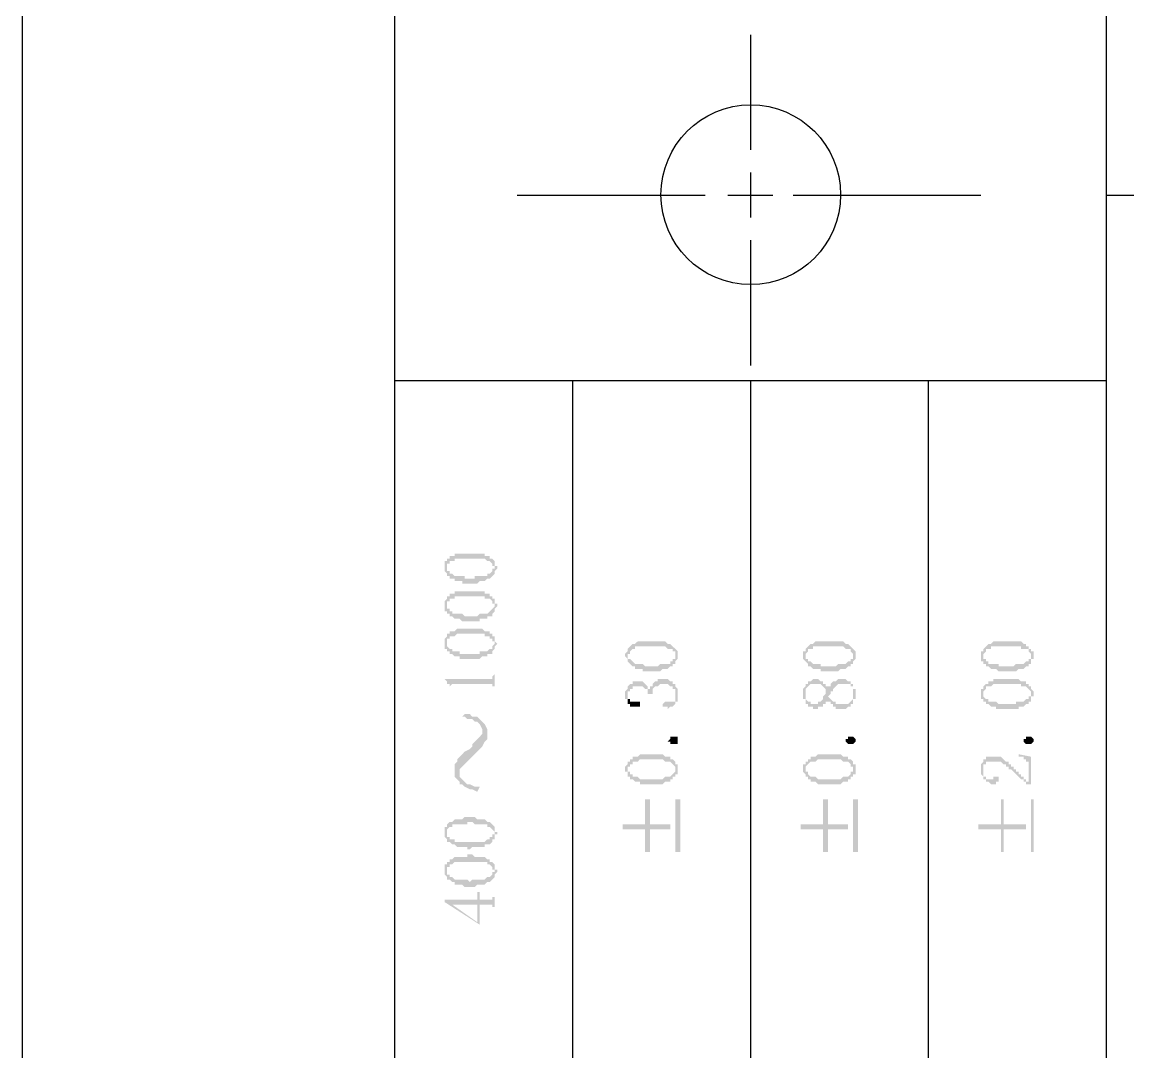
# Model space of a CAD drawing. Header units: millimetres. Extents: x 7018 to 13530, y 4187 to 5692.
# Drawn here: x 12641.97 to 12661.88, y 5058.4 to 5076.93 of the extents above; entities that cross this region are included whole.
import ezdxf

# ---------------------------------------------------------------- set-up
doc = ezdxf.new("R2010")
doc.units = ezdxf.units.MM

msp = doc.modelspace()

# ---------------------------------------------------------------- hatches: boundary and pattern name
at = {"transparency": 33554559}
for points in [[(12649.578, 5067.095), (12649.578, 5067.05), (12649.578, 5067.05), (12649.623, 5067.005), (12649.623, 5067.14), (12649.623, 5067.186), (12649.669, 5067.186), (12649.669, 5067.231), (12649.759, 5067.231), (12649.759, 5067.276), (12650.3, 5067.276), (12650.346, 5067.231), (12650.391, 5067.231), (12650.436, 5067.186), (12650.436, 5067.14), (12650.481, 5067.14), (12650.481, 5067.095), (12650.481, 5067.231), (12650.436, 5067.276), (12650.391, 5067.276), (12650.391, 5067.321), (12650.3, 5067.321), (12650.3, 5067.366), (12649.759, 5067.366), (12649.759, 5067.321), (12649.669, 5067.321), (12649.669, 5067.276), (12649.623, 5067.276), (12649.623, 5067.231), (12649.578, 5067.231), (12649.578, 5067.186), (12649.578, 5067.14)], [(12649.623, 5067.005), (12649.623, 5066.96), (12649.669, 5066.96), (12649.669, 5066.915), (12649.759, 5066.915), (12649.759, 5066.87), (12649.894, 5066.87), (12649.894, 5066.824), (12650.165, 5066.824), (12650.21, 5066.87), (12650.3, 5066.87), (12650.346, 5066.915), (12650.391, 5066.915), (12650.436, 5066.96), (12650.436, 5066.96), (12650.481, 5067.005), (12650.481, 5067.05), (12650.481, 5067.05), (12650.526, 5067.095), (12650.526, 5067.14), (12650.481, 5067.14), (12650.481, 5067.186), (12650.481, 5067.231), (12650.481, 5067.095), (12650.436, 5067.095), (12650.436, 5067.05), (12650.436, 5067.05), (12650.391, 5067.005), (12650.346, 5067.005), (12650.346, 5066.96), (12650.12, 5066.96), (12650.12, 5066.915), (12649.939, 5066.915), (12649.939, 5066.96), (12649.759, 5066.96), (12649.714, 5067.005), (12649.669, 5067.005), (12649.669, 5067.05), (12649.623, 5067.05), (12649.623, 5067.095), (12649.623, 5067.095)], [(12649.578, 5066.418), (12649.578, 5066.328), (12649.623, 5066.328), (12649.623, 5066.418), (12649.623, 5066.463), (12649.623, 5066.509), (12649.669, 5066.509), (12649.669, 5066.554), (12649.759, 5066.554), (12649.759, 5066.599), (12650.3, 5066.599), (12650.3, 5066.554), (12650.391, 5066.554), (12650.436, 5066.509), (12650.436, 5066.463), (12650.481, 5066.463), (12650.481, 5066.418), (12650.481, 5066.554), (12650.436, 5066.554), (12650.436, 5066.599), (12650.391, 5066.599), (12650.391, 5066.644), (12650.3, 5066.644), (12650.3, 5066.689), (12649.759, 5066.689), (12649.759, 5066.644), (12649.669, 5066.644), (12649.669, 5066.599), (12649.623, 5066.599), (12649.623, 5066.554), (12649.623, 5066.554), (12649.578, 5066.509), (12649.578, 5066.463), (12649.578, 5066.463)], [(12649.623, 5066.328), (12649.623, 5066.283), (12649.669, 5066.283), (12649.669, 5066.238), (12649.714, 5066.238), (12649.759, 5066.193), (12649.849, 5066.193), (12649.894, 5066.147), (12650.21, 5066.147), (12650.21, 5066.193), (12650.346, 5066.193), (12650.346, 5066.238), (12650.436, 5066.238), (12650.436, 5066.283), (12650.436, 5066.283), (12650.481, 5066.328), (12650.481, 5066.373), (12650.481, 5066.373), (12650.526, 5066.418), (12650.526, 5066.463), (12650.481, 5066.463), (12650.481, 5066.509), (12650.481, 5066.554), (12650.481, 5066.418), (12650.481, 5066.418), (12650.436, 5066.373), (12650.436, 5066.373), (12650.391, 5066.328), (12650.391, 5066.328), (12650.346, 5066.283), (12650.21, 5066.283), (12650.165, 5066.238), (12649.939, 5066.238), (12649.894, 5066.283), (12649.714, 5066.283), (12649.714, 5066.328), (12649.669, 5066.328), (12649.669, 5066.373), (12649.623, 5066.373), (12649.623, 5066.418), (12649.623, 5066.418)], [(12649.578, 5065.741), (12649.578, 5065.696), (12649.578, 5065.651), (12649.623, 5065.651), (12649.623, 5065.606), (12649.623, 5065.741), (12649.623, 5065.786), (12649.623, 5065.832), (12649.669, 5065.832), (12649.669, 5065.877), (12649.759, 5065.877), (12649.804, 5065.922), (12650.3, 5065.922), (12650.3, 5065.877), (12650.391, 5065.877), (12650.391, 5065.832), (12650.436, 5065.832), (12650.436, 5065.786), (12650.481, 5065.786), (12650.481, 5065.741), (12650.481, 5065.877), (12650.436, 5065.877), (12650.436, 5065.922), (12650.391, 5065.922), (12650.391, 5065.967), (12650.3, 5065.967), (12650.255, 5066.012), (12649.804, 5066.012), (12649.759, 5065.967), (12649.669, 5065.967), (12649.669, 5065.922), (12649.623, 5065.922), (12649.623, 5065.877), (12649.623, 5065.877), (12649.578, 5065.832), (12649.578, 5065.786), (12649.578, 5065.786)], [(12649.623, 5065.606), (12649.669, 5065.606), (12649.669, 5065.561), (12649.714, 5065.561), (12649.759, 5065.516), (12649.849, 5065.516), (12649.849, 5065.47), (12650.21, 5065.47), (12650.255, 5065.516), (12650.346, 5065.516), (12650.346, 5065.561), (12650.436, 5065.561), (12650.436, 5065.606), (12650.436, 5065.606), (12650.481, 5065.651), (12650.481, 5065.696), (12650.481, 5065.696), (12650.526, 5065.741), (12650.526, 5065.741), (12650.481, 5065.786), (12650.481, 5065.832), (12650.481, 5065.877), (12650.481, 5065.741), (12650.481, 5065.741), (12650.436, 5065.696), (12650.436, 5065.651), (12650.391, 5065.651), (12650.346, 5065.606), (12650.21, 5065.606), (12650.21, 5065.561), (12649.849, 5065.561), (12649.849, 5065.606), (12649.714, 5065.606), (12649.714, 5065.651), (12649.669, 5065.651), (12649.623, 5065.696), (12649.623, 5065.741), (12649.623, 5065.741)], [(12652.828, 5065.516), (12652.828, 5065.516), (12652.873, 5065.47), (12652.873, 5065.425), (12652.873, 5065.516), (12652.873, 5065.561), (12652.918, 5065.561), (12652.918, 5065.606), (12652.918, 5065.606), (12652.963, 5065.651), (12653.008, 5065.651), (12653.008, 5065.696), (12653.55, 5065.696), (12653.595, 5065.651), (12653.685, 5065.651), (12653.685, 5065.606), (12653.731, 5065.606), (12653.731, 5065.561), (12653.731, 5065.516), (12653.731, 5065.651), (12653.731, 5065.651), (12653.685, 5065.696), (12653.685, 5065.696), (12653.64, 5065.741), (12653.595, 5065.741), (12653.55, 5065.786), (12653.054, 5065.786), (12653.008, 5065.741), (12652.963, 5065.741), (12652.918, 5065.696), (12652.918, 5065.696), (12652.873, 5065.651), (12652.873, 5065.606), (12652.873, 5065.606), (12652.828, 5065.561), (12652.828, 5065.561)], [(12652.873, 5065.425), (12652.918, 5065.38), (12652.918, 5065.38), (12652.963, 5065.335), (12653.008, 5065.335), (12653.008, 5065.29), (12653.144, 5065.29), (12653.144, 5065.245), (12653.46, 5065.245), (12653.505, 5065.29), (12653.595, 5065.29), (12653.64, 5065.335), (12653.685, 5065.335), (12653.685, 5065.38), (12653.731, 5065.38), (12653.731, 5065.425), (12653.731, 5065.425), (12653.776, 5065.47), (12653.776, 5065.516), (12653.776, 5065.561), (12653.776, 5065.606), (12653.776, 5065.606), (12653.731, 5065.651), (12653.731, 5065.516), (12653.731, 5065.47), (12653.685, 5065.47), (12653.685, 5065.425), (12653.64, 5065.425), (12653.64, 5065.38), (12653.46, 5065.38), (12653.415, 5065.335), (12653.189, 5065.335), (12653.144, 5065.38), (12653.008, 5065.38), (12652.963, 5065.425), (12652.963, 5065.425), (12652.918, 5065.47), (12652.873, 5065.47), (12652.873, 5065.516), (12652.873, 5065.516)], [(12656.032, 5065.516), (12656.032, 5065.47), (12656.077, 5065.425), (12656.077, 5065.516), (12656.077, 5065.561), (12656.077, 5065.561), (12656.123, 5065.606), (12656.123, 5065.651), (12656.213, 5065.651), (12656.213, 5065.696), (12656.754, 5065.696), (12656.8, 5065.651), (12656.89, 5065.651), (12656.89, 5065.606), (12656.89, 5065.606), (12656.935, 5065.561), (12656.935, 5065.516), (12656.935, 5065.651), (12656.935, 5065.651), (12656.89, 5065.696), (12656.89, 5065.696), (12656.845, 5065.741), (12656.8, 5065.741), (12656.754, 5065.786), (12656.258, 5065.786), (12656.213, 5065.741), (12656.168, 5065.741), (12656.123, 5065.696), (12656.123, 5065.696), (12656.077, 5065.651), (12656.077, 5065.606), (12656.032, 5065.606), (12656.032, 5065.561), (12656.032, 5065.561)], [(12656.077, 5065.425), (12656.123, 5065.38), (12656.123, 5065.335), (12656.168, 5065.335), (12656.213, 5065.29), (12656.348, 5065.29), (12656.348, 5065.245), (12656.664, 5065.245), (12656.709, 5065.29), (12656.8, 5065.29), (12656.845, 5065.335), (12656.89, 5065.335), (12656.89, 5065.38), (12656.935, 5065.38), (12656.935, 5065.425), (12656.935, 5065.425), (12656.98, 5065.47), (12656.98, 5065.516), (12656.98, 5065.561), (12656.98, 5065.606), (12656.98, 5065.606), (12656.935, 5065.651), (12656.935, 5065.516), (12656.935, 5065.47), (12656.89, 5065.47), (12656.89, 5065.425), (12656.845, 5065.425), (12656.8, 5065.38), (12656.664, 5065.38), (12656.619, 5065.335), (12656.348, 5065.335), (12656.348, 5065.38), (12656.213, 5065.38), (12656.168, 5065.425), (12656.123, 5065.425), (12656.123, 5065.47), (12656.077, 5065.47), (12656.077, 5065.516), (12656.077, 5065.516)], [(12659.237, 5065.516), (12659.237, 5065.425), (12659.282, 5065.425), (12659.282, 5065.516), (12659.282, 5065.561), (12659.282, 5065.561), (12659.327, 5065.606), (12659.327, 5065.651), (12659.417, 5065.651), (12659.417, 5065.696), (12659.959, 5065.696), (12659.959, 5065.651), (12660.094, 5065.651), (12660.094, 5065.606), (12660.094, 5065.606), (12660.139, 5065.561), (12660.139, 5065.516), (12660.139, 5065.651), (12660.094, 5065.651), (12660.094, 5065.696), (12660.049, 5065.696), (12660.049, 5065.741), (12660.004, 5065.741), (12659.959, 5065.786), (12659.462, 5065.786), (12659.417, 5065.741), (12659.372, 5065.741), (12659.327, 5065.696), (12659.327, 5065.696), (12659.282, 5065.651), (12659.282, 5065.606), (12659.237, 5065.606), (12659.237, 5065.561), (12659.237, 5065.561)], [(12659.282, 5065.425), (12659.282, 5065.38), (12659.327, 5065.38), (12659.327, 5065.335), (12659.372, 5065.335), (12659.417, 5065.29), (12659.507, 5065.29), (12659.553, 5065.245), (12659.868, 5065.245), (12659.914, 5065.29), (12660.004, 5065.29), (12660.049, 5065.335), (12660.094, 5065.335), (12660.094, 5065.38), (12660.139, 5065.38), (12660.139, 5065.425), (12660.139, 5065.47), (12660.184, 5065.47), (12660.184, 5065.516), (12660.184, 5065.561), (12660.184, 5065.606), (12660.139, 5065.606), (12660.139, 5065.651), (12660.139, 5065.516), (12660.139, 5065.47), (12660.094, 5065.47), (12660.094, 5065.425), (12660.049, 5065.425), (12660.004, 5065.38), (12659.868, 5065.38), (12659.823, 5065.335), (12659.553, 5065.335), (12659.553, 5065.38), (12659.372, 5065.38), (12659.372, 5065.425), (12659.327, 5065.425), (12659.327, 5065.47), (12659.282, 5065.47), (12659.282, 5065.516), (12659.282, 5065.516)], [(12649.578, 5065.109), (12649.578, 5065.109), (12649.623, 5065.064), (12649.623, 5065.019), (12649.669, 5065.019), (12649.669, 5064.974), (12649.669, 5064.884), (12649.669, 5064.974), (12649.714, 5065.019), (12650.436, 5065.019), (12650.436, 5064.974), (12650.481, 5064.974), (12650.481, 5064.884), (12650.481, 5065.29), (12650.481, 5065.2), (12650.481, 5065.2), (12650.436, 5065.155), (12650.436, 5065.109), (12650.391, 5065.109)], [(12652.828, 5064.839), (12652.828, 5064.748), (12652.873, 5064.748), (12652.873, 5064.703), (12652.873, 5064.839), (12652.873, 5064.884), (12652.918, 5064.884), (12652.918, 5064.929), (12652.963, 5064.929), (12652.963, 5064.974), (12653.144, 5064.974), (12653.189, 5064.929), (12653.234, 5064.929), (12653.234, 5064.884), (12653.234, 5064.839), (12653.279, 5064.839), (12653.279, 5064.748), (12653.279, 5064.839), (12653.324, 5064.839), (12653.324, 5064.884), (12653.324, 5064.929), (12653.324, 5064.929), (12653.369, 5064.974), (12653.415, 5064.974), (12653.46, 5065.019), (12653.595, 5065.019), (12653.64, 5064.974), (12653.685, 5064.974), (12653.685, 5064.929), (12653.731, 5064.929), (12653.731, 5064.884), (12653.731, 5064.794), (12653.731, 5064.974), (12653.731, 5065.019), (12653.685, 5065.019), (12653.685, 5065.064), (12653.64, 5065.064), (12653.595, 5065.109), (12653.415, 5065.109), (12653.415, 5065.064), (12653.369, 5065.064), (12653.324, 5065.019), (12653.324, 5064.974), (12653.279, 5064.974), (12653.279, 5064.884), (12653.279, 5064.929), (12653.234, 5064.929), (12653.234, 5064.974), (12653.234, 5064.974), (12653.189, 5065.019), (12653.189, 5065.019), (12653.144, 5065.064), (12652.963, 5065.064), (12652.963, 5065.019), (12652.918, 5065.019), (12652.873, 5064.974), (12652.873, 5064.929), (12652.873, 5064.929), (12652.828, 5064.884), (12652.828, 5064.884)], [(12656.032, 5064.839), (12656.032, 5064.748), (12656.077, 5064.748), (12656.077, 5064.703), (12656.077, 5064.658), (12656.123, 5064.658), (12656.123, 5064.613), (12656.213, 5064.613), (12656.213, 5064.568), (12656.303, 5064.568), (12656.303, 5064.613), (12656.393, 5064.613), (12656.393, 5064.658), (12656.438, 5064.658), (12656.438, 5064.703), (12656.484, 5064.703), (12656.484, 5064.748), (12656.484, 5064.703), (12656.484, 5064.794), (12656.484, 5064.794), (12656.529, 5064.839), (12656.529, 5064.884), (12656.574, 5064.884), (12656.574, 5064.929), (12656.574, 5064.929), (12656.619, 5064.974), (12656.619, 5064.974), (12656.664, 5065.019), (12656.89, 5065.019), (12656.89, 5064.974), (12656.935, 5064.974), (12656.935, 5064.884), (12656.935, 5064.703), (12656.935, 5064.748), (12656.98, 5064.748), (12656.98, 5064.794), (12656.98, 5064.884), (12656.98, 5064.929), (12656.935, 5064.929), (12656.935, 5064.974), (12656.935, 5065.019), (12656.89, 5065.019), (12656.89, 5065.064), (12656.845, 5065.064), (12656.8, 5065.109), (12656.664, 5065.109), (12656.619, 5065.064), (12656.574, 5065.064), (12656.529, 5065.019), (12656.529, 5064.974), (12656.484, 5064.974), (12656.484, 5064.929), (12656.484, 5064.974), (12656.438, 5064.884), (12656.438, 5064.839), (12656.438, 5064.839), (12656.393, 5064.794), (12656.393, 5064.748), (12656.393, 5064.748), (12656.348, 5064.703), (12656.303, 5064.703), (12656.303, 5064.658), (12656.168, 5064.658), (12656.168, 5064.703), (12656.123, 5064.703), (12656.077, 5064.748), (12656.077, 5064.794), (12656.077, 5064.974), (12656.077, 5064.974), (12656.032, 5064.929), (12656.032, 5064.884), (12656.032, 5064.884)], [(12656.077, 5064.974), (12656.077, 5064.839), (12656.077, 5064.884), (12656.077, 5064.929), (12656.077, 5064.929), (12656.123, 5064.974), (12656.123, 5064.974), (12656.168, 5065.019), (12656.348, 5065.019), (12656.393, 5064.974), (12656.393, 5064.974), (12656.438, 5064.929), (12656.438, 5064.884), (12656.484, 5064.974), (12656.438, 5064.974), (12656.438, 5065.019), (12656.393, 5065.019), (12656.393, 5065.064), (12656.348, 5065.064), (12656.303, 5065.109), (12656.213, 5065.109), (12656.168, 5065.064), (12656.123, 5065.064), (12656.123, 5065.019), (12656.077, 5065.019)], [(12659.237, 5064.839), (12659.237, 5064.794), (12659.237, 5064.748), (12659.282, 5064.748), (12659.282, 5064.703), (12659.282, 5064.839), (12659.282, 5064.884), (12659.282, 5064.884), (12659.327, 5064.929), (12659.327, 5064.974), (12659.417, 5064.974), (12659.462, 5065.019), (12659.959, 5065.019), (12659.959, 5064.974), (12660.049, 5064.974), (12660.094, 5064.929), (12660.094, 5064.929), (12660.139, 5064.884), (12660.139, 5064.839), (12660.139, 5064.974), (12660.094, 5064.974), (12660.094, 5065.019), (12660.049, 5065.019), (12660.049, 5065.064), (12659.959, 5065.064), (12659.914, 5065.109), (12659.462, 5065.109), (12659.462, 5065.064), (12659.372, 5065.064), (12659.372, 5065.019), (12659.327, 5065.019), (12659.282, 5064.974), (12659.282, 5064.929), (12659.237, 5064.929), (12659.237, 5064.884), (12659.237, 5064.884)], [(12653.505, 5064.658), (12653.505, 5064.613), (12653.595, 5064.613), (12653.595, 5064.568), (12653.595, 5064.568), (12653.64, 5064.613), (12653.685, 5064.613), (12653.731, 5064.658), (12653.731, 5064.703), (12653.776, 5064.703), (12653.776, 5064.748), (12653.776, 5064.839), (12653.776, 5064.884), (12653.776, 5064.929), (12653.776, 5064.929), (12653.731, 5064.974), (12653.731, 5064.794), (12653.731, 5064.703), (12653.55, 5064.703)], [(12656.484, 5064.703), (12656.529, 5064.703), (12656.529, 5064.658), (12656.574, 5064.658), (12656.574, 5064.613), (12656.619, 5064.613), (12656.619, 5064.568), (12656.8, 5064.568), (12656.845, 5064.613), (12656.89, 5064.613), (12656.89, 5064.658), (12656.935, 5064.658), (12656.935, 5064.703), (12656.935, 5064.839), (12656.935, 5064.748), (12656.935, 5064.748), (12656.89, 5064.703), (12656.89, 5064.703), (12656.845, 5064.658), (12656.619, 5064.658), (12656.619, 5064.703), (12656.574, 5064.703), (12656.529, 5064.748), (12656.529, 5064.748), (12656.484, 5064.794)], [(12659.282, 5064.703), (12659.327, 5064.703), (12659.327, 5064.658), (12659.372, 5064.658), (12659.417, 5064.613), (12659.507, 5064.613), (12659.507, 5064.568), (12659.914, 5064.568), (12659.914, 5064.613), (12660.004, 5064.613), (12660.049, 5064.658), (12660.094, 5064.658), (12660.094, 5064.703), (12660.139, 5064.703), (12660.139, 5064.748), (12660.139, 5064.794), (12660.184, 5064.794), (12660.184, 5064.839), (12660.184, 5064.884), (12660.184, 5064.884), (12660.139, 5064.929), (12660.139, 5064.974), (12660.139, 5064.839), (12660.139, 5064.794), (12660.094, 5064.794), (12660.094, 5064.748), (12660.049, 5064.748), (12660.004, 5064.703), (12659.868, 5064.703), (12659.868, 5064.658), (12659.553, 5064.658), (12659.507, 5064.703), (12659.372, 5064.703), (12659.372, 5064.748), (12659.327, 5064.748), (12659.282, 5064.794), (12659.282, 5064.839), (12659.282, 5064.839)], [(12652.873, 5064.703), (12652.873, 5064.658), (12652.918, 5064.658), (12652.918, 5064.613), (12653.099, 5064.613), (12653.099, 5064.658), (12653.099, 5064.703), (12652.918, 5064.703), (12652.918, 5064.748), (12652.873, 5064.748), (12652.873, 5064.794), (12652.873, 5064.794)], [(12649.894, 5064.432), (12649.939, 5064.432), (12649.985, 5064.387), (12650.075, 5064.387), (12650.12, 5064.342), (12650.165, 5064.342), (12650.21, 5064.297), (12650.255, 5064.207), (12650.255, 5063.891), (12650.255, 5063.891), (12650.3, 5063.981), (12650.346, 5064.026), (12650.346, 5064.207), (12650.3, 5064.297), (12650.255, 5064.342), (12650.255, 5064.342), (12650.21, 5064.387), (12650.165, 5064.432), (12650.075, 5064.432), (12650.03, 5064.478), (12649.939, 5064.478)], [(12649.759, 5063.44), (12649.759, 5063.349), (12649.804, 5063.304), (12649.849, 5063.259), (12649.849, 5063.44), (12649.849, 5063.485), (12649.894, 5063.53), (12649.939, 5063.575), (12649.985, 5063.62), (12650.03, 5063.665), (12650.075, 5063.71), (12650.12, 5063.755), (12650.165, 5063.801), (12650.165, 5063.801), (12650.21, 5063.846), (12650.255, 5063.891), (12650.255, 5064.162), (12650.255, 5064.117), (12650.21, 5064.071), (12650.165, 5064.026), (12650.12, 5063.981), (12650.075, 5063.936), (12650.075, 5063.891), (12650.03, 5063.846), (12649.939, 5063.801), (12649.939, 5063.801), (12649.894, 5063.755), (12649.849, 5063.71), (12649.804, 5063.665), (12649.804, 5063.62), (12649.759, 5063.575), (12649.759, 5063.53)], [(12653.776, 5063.981), (12653.776, 5063.936), (12653.64, 5063.936), (12653.64, 5063.981), (12653.595, 5063.981), (12653.64, 5064.026), (12653.64, 5064.071), (12653.776, 5064.071), (12653.776, 5064.026), (12653.776, 5063.981)], [(12656.98, 5063.981), (12656.98, 5063.981), (12656.935, 5063.936), (12656.845, 5063.936), (12656.8, 5063.981), (12656.8, 5064.026), (12656.845, 5064.026), (12656.845, 5064.071), (12656.935, 5064.071), (12656.98, 5064.026), (12656.98, 5063.981)], [(12660.184, 5063.981), (12660.184, 5063.981), (12660.139, 5063.936), (12660.049, 5063.936), (12660.004, 5063.981), (12660.004, 5064.026), (12660.049, 5064.026), (12660.049, 5064.071), (12660.139, 5064.071), (12660.184, 5064.026), (12660.184, 5063.981)], [(12652.828, 5063.485), (12652.828, 5063.44), (12652.873, 5063.44), (12652.873, 5063.394), (12652.873, 5063.349), (12652.873, 5063.485), (12652.873, 5063.53), (12652.918, 5063.53), (12652.918, 5063.575), (12652.963, 5063.575), (12652.963, 5063.62), (12653.054, 5063.62), (12653.099, 5063.665), (12653.505, 5063.665), (12653.55, 5063.62), (12653.64, 5063.62), (12653.685, 5063.575), (12653.685, 5063.575), (12653.731, 5063.53), (12653.731, 5063.485), (12653.731, 5063.62), (12653.731, 5063.62), (12653.685, 5063.665), (12653.64, 5063.665), (12653.64, 5063.71), (12653.55, 5063.71), (12653.505, 5063.755), (12653.099, 5063.755), (12653.054, 5063.71), (12652.963, 5063.71), (12652.963, 5063.665), (12652.918, 5063.665), (12652.918, 5063.62), (12652.873, 5063.62), (12652.873, 5063.575), (12652.873, 5063.575), (12652.828, 5063.53), (12652.828, 5063.53)], [(12652.873, 5063.349), (12652.918, 5063.349), (12652.918, 5063.304), (12652.963, 5063.304), (12653.008, 5063.259), (12653.099, 5063.259), (12653.099, 5063.214), (12653.505, 5063.214), (12653.55, 5063.259), (12653.64, 5063.259), (12653.64, 5063.304), (12653.685, 5063.304), (12653.685, 5063.349), (12653.731, 5063.349), (12653.731, 5063.394), (12653.776, 5063.394), (12653.776, 5063.44), (12653.776, 5063.485), (12653.776, 5063.53), (12653.776, 5063.575), (12653.731, 5063.575), (12653.731, 5063.62), (12653.731, 5063.485), (12653.731, 5063.44), (12653.731, 5063.44), (12653.685, 5063.394), (12653.685, 5063.394), (12653.64, 5063.349), (12653.55, 5063.349), (12653.505, 5063.304), (12653.099, 5063.304), (12653.054, 5063.349), (12652.963, 5063.349), (12652.963, 5063.394), (12652.918, 5063.394), (12652.918, 5063.44), (12652.873, 5063.44), (12652.873, 5063.485), (12652.873, 5063.485)], [(12656.032, 5063.485), (12656.032, 5063.44), (12656.032, 5063.44), (12656.077, 5063.394), (12656.077, 5063.349), (12656.077, 5063.485), (12656.077, 5063.53), (12656.077, 5063.53), (12656.123, 5063.575), (12656.123, 5063.575), (12656.168, 5063.62), (12656.258, 5063.62), (12656.303, 5063.665), (12656.709, 5063.665), (12656.754, 5063.62), (12656.845, 5063.62), (12656.89, 5063.575), (12656.89, 5063.53), (12656.935, 5063.53), (12656.935, 5063.485), (12656.935, 5063.62), (12656.935, 5063.62), (12656.89, 5063.665), (12656.845, 5063.665), (12656.845, 5063.71), (12656.754, 5063.71), (12656.709, 5063.755), (12656.303, 5063.755), (12656.258, 5063.71), (12656.168, 5063.71), (12656.168, 5063.665), (12656.123, 5063.665), (12656.123, 5063.62), (12656.077, 5063.62), (12656.077, 5063.575), (12656.032, 5063.575), (12656.032, 5063.53), (12656.032, 5063.53)], [(12656.077, 5063.349), (12656.123, 5063.349), (12656.123, 5063.304), (12656.168, 5063.304), (12656.168, 5063.259), (12656.258, 5063.259), (12656.303, 5063.214), (12656.709, 5063.214), (12656.754, 5063.259), (12656.845, 5063.259), (12656.845, 5063.304), (12656.89, 5063.304), (12656.89, 5063.349), (12656.935, 5063.349), (12656.935, 5063.394), (12656.98, 5063.394), (12656.98, 5063.44), (12656.98, 5063.485), (12656.98, 5063.53), (12656.98, 5063.575), (12656.935, 5063.575), (12656.935, 5063.62), (12656.935, 5063.485), (12656.935, 5063.44), (12656.89, 5063.44), (12656.89, 5063.394), (12656.89, 5063.394), (12656.845, 5063.349), (12656.754, 5063.349), (12656.709, 5063.304), (12656.303, 5063.304), (12656.258, 5063.349), (12656.168, 5063.349), (12656.123, 5063.394), (12656.123, 5063.44), (12656.077, 5063.44), (12656.077, 5063.485), (12656.077, 5063.485)], [(12659.237, 5063.485), (12659.237, 5063.44), (12659.237, 5063.394), (12659.237, 5063.394), (12659.282, 5063.349), (12659.282, 5063.485), (12659.282, 5063.575), (12659.327, 5063.575), (12659.327, 5063.62), (12659.598, 5063.62), (12659.643, 5063.575), (12659.688, 5063.575), (12659.688, 5063.53), (12659.733, 5063.53), (12659.733, 5063.485), (12659.778, 5063.485), (12659.823, 5063.44), (12659.823, 5063.44), (12659.868, 5063.394), (12659.868, 5063.394), (12659.914, 5063.349), (12659.914, 5063.349), (12659.959, 5063.304), (12660.004, 5063.304), (12660.004, 5063.259), (12660.049, 5063.259), (12660.049, 5063.214), (12660.094, 5063.214), (12660.094, 5063.259), (12660.049, 5063.259), (12660.049, 5063.304), (12660.004, 5063.304), (12660.004, 5063.349), (12659.959, 5063.349), (12659.959, 5063.394), (12659.914, 5063.394), (12659.914, 5063.44), (12659.868, 5063.44), (12659.868, 5063.485), (12659.823, 5063.485), (12659.823, 5063.53), (12659.778, 5063.53), (12659.778, 5063.575), (12659.733, 5063.575), (12659.733, 5063.62), (12659.688, 5063.62), (12659.643, 5063.665), (12659.643, 5063.665), (12659.598, 5063.71), (12659.327, 5063.71), (12659.327, 5063.665), (12659.282, 5063.665), (12659.282, 5063.62), (12659.282, 5063.62), (12659.237, 5063.575), (12659.237, 5063.53), (12659.237, 5063.53)], [(12659.914, 5063.755), (12659.914, 5063.71), (12660.004, 5063.71), (12660.004, 5063.665), (12660.049, 5063.665), (12660.049, 5063.62), (12660.094, 5063.62), (12660.094, 5063.214), (12660.139, 5063.214), (12660.139, 5063.71)], [(12649.849, 5063.259), (12649.849, 5063.214), (12649.894, 5063.214), (12649.939, 5063.169), (12650.03, 5063.124), (12650.075, 5063.124), (12650.165, 5063.078), (12650.21, 5063.169), (12650.12, 5063.169), (12650.03, 5063.214), (12649.985, 5063.214), (12649.939, 5063.259), (12649.939, 5063.259), (12649.894, 5063.304), (12649.849, 5063.349), (12649.849, 5063.44)], [(12659.282, 5063.349), (12659.282, 5063.304), (12659.327, 5063.304), (12659.327, 5063.259), (12659.372, 5063.259), (12659.417, 5063.214), (12659.507, 5063.214), (12659.507, 5063.259), (12659.553, 5063.259), (12659.553, 5063.304), (12659.553, 5063.349), (12659.462, 5063.349), (12659.462, 5063.304), (12659.327, 5063.304), (12659.327, 5063.349), (12659.282, 5063.349), (12659.282, 5063.394), (12659.282, 5063.485)], [(12652.783, 5062.492), (12652.783, 5062.401), (12653.189, 5062.401), (12653.189, 5061.995), (12653.279, 5061.995), (12653.279, 5062.401), (12653.64, 5062.401), (12653.64, 5062.492), (12653.279, 5062.492), (12653.279, 5062.943), (12653.189, 5062.943), (12653.189, 5062.492)], [(12653.821, 5061.995), (12653.821, 5062.943), (12653.731, 5062.943), (12653.731, 5061.995)], [(12655.987, 5062.492), (12655.987, 5062.401), (12656.393, 5062.401), (12656.393, 5061.995), (12656.484, 5061.995), (12656.484, 5062.401), (12656.845, 5062.401), (12656.845, 5062.492), (12656.484, 5062.492), (12656.484, 5062.943), (12656.393, 5062.943), (12656.393, 5062.492)], [(12657.025, 5061.995), (12657.025, 5062.943), (12656.935, 5062.943), (12656.935, 5061.995)], [(12659.192, 5062.492), (12659.192, 5062.401), (12659.598, 5062.401), (12659.598, 5061.995), (12659.643, 5061.995), (12659.643, 5062.401), (12660.049, 5062.401), (12660.049, 5062.492), (12659.643, 5062.492), (12659.643, 5062.943), (12659.598, 5062.943), (12659.598, 5062.492)], [(12660.184, 5061.995), (12660.184, 5062.943), (12660.139, 5062.943), (12660.139, 5061.995)], [(12649.578, 5062.356), (12649.578, 5062.311), (12649.578, 5062.266), (12649.578, 5062.266), (12649.623, 5062.221), (12649.623, 5062.356), (12649.623, 5062.401), (12649.623, 5062.401), (12649.669, 5062.447), (12649.714, 5062.447), (12649.714, 5062.492), (12649.985, 5062.492), (12649.985, 5062.537), (12650.075, 5062.537), (12650.12, 5062.492), (12650.346, 5062.492), (12650.346, 5062.447), (12650.391, 5062.447), (12650.436, 5062.401), (12650.436, 5062.401), (12650.481, 5062.356), (12650.481, 5062.447), (12650.436, 5062.492), (12650.436, 5062.492), (12650.391, 5062.537), (12650.346, 5062.537), (12650.3, 5062.582), (12650.165, 5062.582), (12650.12, 5062.627), (12649.939, 5062.627), (12649.894, 5062.582), (12649.759, 5062.582), (12649.714, 5062.537), (12649.669, 5062.537), (12649.623, 5062.492), (12649.623, 5062.447), (12649.578, 5062.447), (12649.578, 5062.401)], [(12649.623, 5062.221), (12649.623, 5062.176), (12649.669, 5062.176), (12649.714, 5062.131), (12649.759, 5062.131), (12649.804, 5062.086), (12649.985, 5062.086), (12649.985, 5062.04), (12650.03, 5062.04), (12650.075, 5062.086), (12650.3, 5062.086), (12650.3, 5062.131), (12650.391, 5062.131), (12650.436, 5062.176), (12650.436, 5062.221), (12650.481, 5062.221), (12650.481, 5062.266), (12650.481, 5062.311), (12650.526, 5062.311), (12650.526, 5062.356), (12650.481, 5062.356), (12650.481, 5062.401), (12650.481, 5062.447), (12650.481, 5062.311), (12650.436, 5062.311), (12650.436, 5062.266), (12650.391, 5062.266), (12650.391, 5062.221), (12650.346, 5062.221), (12650.3, 5062.176), (12649.759, 5062.176), (12649.759, 5062.221), (12649.669, 5062.221), (12649.669, 5062.266), (12649.623, 5062.266), (12649.623, 5062.311), (12649.623, 5062.356)], [(12649.578, 5061.679), (12649.578, 5061.634), (12649.578, 5061.589), (12649.578, 5061.589), (12649.623, 5061.544), (12649.623, 5061.679), (12649.623, 5061.725), (12649.669, 5061.725), (12649.669, 5061.77), (12649.714, 5061.77), (12649.759, 5061.815), (12650.346, 5061.815), (12650.346, 5061.77), (12650.391, 5061.77), (12650.436, 5061.725), (12650.436, 5061.679), (12650.481, 5061.679), (12650.481, 5061.77), (12650.436, 5061.815), (12650.391, 5061.815), (12650.391, 5061.86), (12650.346, 5061.86), (12650.3, 5061.905), (12650.12, 5061.905), (12650.075, 5061.95), (12649.985, 5061.95), (12649.985, 5061.905), (12649.759, 5061.905), (12649.714, 5061.86), (12649.669, 5061.86), (12649.669, 5061.815), (12649.623, 5061.815), (12649.623, 5061.77), (12649.578, 5061.77), (12649.578, 5061.725)], [(12649.623, 5061.544), (12649.623, 5061.499), (12649.669, 5061.499), (12649.714, 5061.454), (12649.759, 5061.454), (12649.759, 5061.409), (12649.894, 5061.409), (12649.939, 5061.363), (12650.12, 5061.363), (12650.165, 5061.409), (12650.3, 5061.409), (12650.346, 5061.454), (12650.391, 5061.454), (12650.436, 5061.499), (12650.436, 5061.499), (12650.481, 5061.544), (12650.481, 5061.589), (12650.481, 5061.589), (12650.526, 5061.634), (12650.526, 5061.679), (12650.481, 5061.679), (12650.481, 5061.725), (12650.481, 5061.77), (12650.481, 5061.634), (12650.436, 5061.634), (12650.436, 5061.589), (12650.436, 5061.589), (12650.391, 5061.544), (12650.346, 5061.544), (12650.3, 5061.499), (12650.075, 5061.499), (12650.03, 5061.454), (12650.03, 5061.454), (12649.985, 5061.499), (12649.759, 5061.499), (12649.714, 5061.544), (12649.669, 5061.544), (12649.669, 5061.589), (12649.623, 5061.589), (12649.623, 5061.634), (12649.623, 5061.679)], [(12649.578, 5061.138), (12649.578, 5061.093), (12650.21, 5060.686), (12650.21, 5061.048), (12650.436, 5061.048), (12650.436, 5061.002), (12650.481, 5061.002), (12650.481, 5060.912), (12650.481, 5061.273), (12650.481, 5061.183), (12650.436, 5061.183), (12650.436, 5061.138), (12650.21, 5061.138), (12650.21, 5061.273), (12650.165, 5061.273), (12650.165, 5060.732), (12649.714, 5061.048), (12649.714, 5061.048)], [(12649.578, 5061.138), (12649.714, 5061.048), (12650.165, 5061.048), (12650.165, 5060.732), (12650.165, 5061.138)]]:
    msp.add_hatch(color=256, dxfattribs=at).paths.add_polyline_path(points)

# ---------------------------------------------------------------- linework, layer by layer
for p, q in [((12648.676, 5242.873), (12648.676, 4956.132)), ((12661.493, 5073.816), (13057.931, 5073.816))]:
    msp.add_line(p, q)
msp.add_lwpolyline([(13061.969, 4951.873), (13061.969, 5248.873), (12641.969, 5248.873), (12641.969, 4951.873)], close=True)
for points in [[(12661.493, 5242.873), (12661.493, 4956.132)], [(12655.084, 5076.708), (12655.084, 5074.632)], [(12655.084, 5074.226), (12655.084, 5073.414)], [(12650.887, 5073.82), (12654.272, 5073.82)], [(12654.678, 5073.82), (12655.491, 5073.82)], [(12655.852, 5073.82), (12659.237, 5073.82)], [(12655.084, 5073.008), (12655.084, 5070.751)], [(12648.676, 5070.48), (12661.493, 5070.48)], [(12651.88, 5070.48), (12651.88, 4977.463)], [(12655.084, 5070.48), (12655.084, 4977.463)], [(12658.289, 5070.48), (12658.289, 4977.463)]]:
    msp.add_lwpolyline(points)
msp.add_circle((12655.092, 5073.827), 1.618)

doc.saveas('drawing.dxf')
